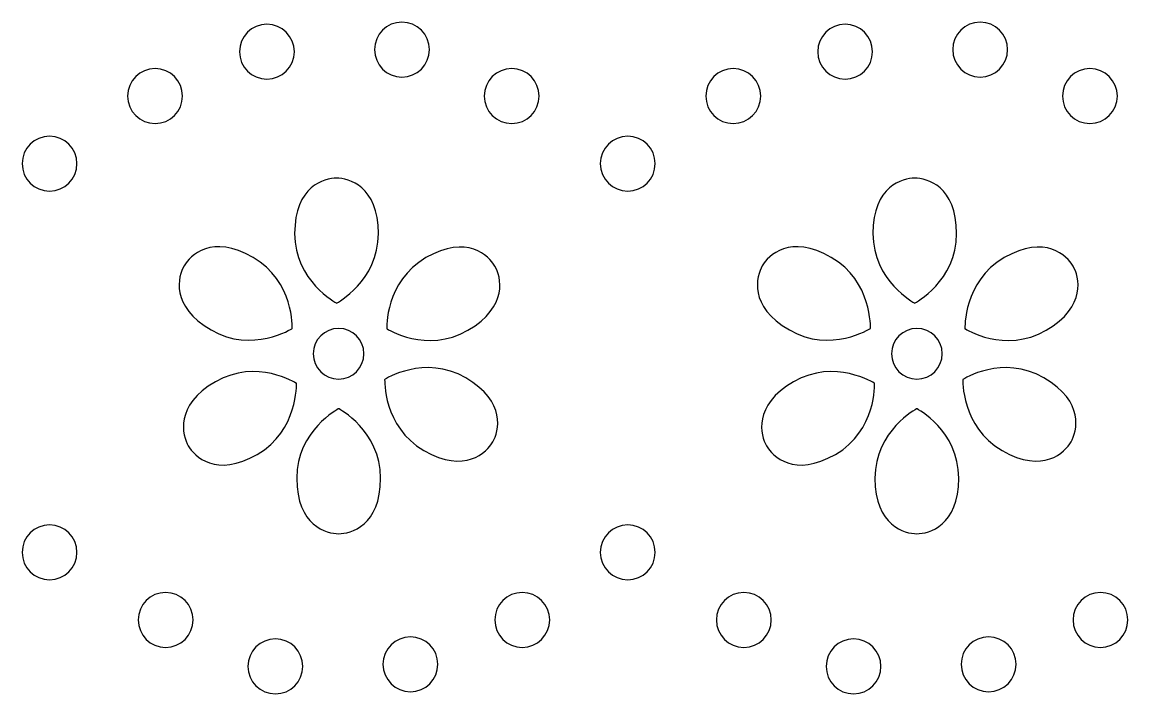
# Model space of a CAD drawing. Header units: centimetres. Extents: x -11.4 to 11.4, y -3 to 3.
# Drawn here: x -7.681 to -5.252, y -2.947 to -1.472 of the extents above; entities that cross this region are included whole.
import ezdxf

# ---------------------------------------------------------------- set-up
doc = ezdxf.new("R2010")
doc.units = ezdxf.units.CM
doc.header["$MEASUREMENT"] = 0
doc.layers.add('Layer 1', color=7, linetype='Continuous')

msp = doc.modelspace()

# ---------------------------------------------------------------- linework, layer by layer
at = {"layer": 'Layer 1'}
for points in [[(-7.14354, -1.47653), (-7.11028, -1.47653), (-7.08329, -1.50352), (-7.08329, -1.53683), (-7.08329, -1.53683), (-7.08329, -1.57009), (-7.11028, -1.5971), (-7.14354, -1.5971), (-7.14354, -1.5971), (-7.1768, -1.5971), (-7.20379, -1.57009), (-7.20379, -1.53683), (-7.20379, -1.53683), (-7.20378, -1.50352), (-7.1768, -1.47653), (-7.14354, -1.47653)], [(-6.90716, -1.5322), (-6.90716, -1.49889), (-6.88017, -1.4719), (-6.84689, -1.4719), (-6.84689, -1.4719), (-6.81361, -1.4719), (-6.78664, -1.49889), (-6.78664, -1.5322), (-6.78664, -1.5322), (-6.78664, -1.56548), (-6.81363, -1.59247), (-6.84689, -1.59247), (-6.84689, -1.59247), (-6.88017, -1.59247), (-6.90716, -1.56549), (-6.90716, -1.5322)], [(-5.87354, -1.47653), (-5.84026, -1.47653), (-5.81329, -1.50352), (-5.81329, -1.53683), (-5.81329, -1.53683), (-5.81329, -1.57009), (-5.84028, -1.5971), (-5.87354, -1.5971), (-5.87354, -1.5971), (-5.9068, -1.5971), (-5.93379, -1.57009), (-5.93379, -1.53683), (-5.93379, -1.53683), (-5.93378, -1.50352), (-5.90682, -1.47653), (-5.87354, -1.47653)], [(-5.63716, -1.5322), (-5.63716, -1.49889), (-5.61017, -1.4719), (-5.57689, -1.4719), (-5.57689, -1.4719), (-5.54361, -1.4719), (-5.51664, -1.49889), (-5.51664, -1.5322), (-5.51664, -1.5322), (-5.51664, -1.56548), (-5.5436, -1.59247), (-5.57689, -1.59247), (-5.57689, -1.59247), (-5.61017, -1.59247), (-5.63716, -1.56549), (-5.63716, -1.5322)], [(-7.44945, -1.6342), (-7.44945, -1.60094), (-7.42249, -1.57393), (-7.3892, -1.57393), (-7.3892, -1.57393), (-7.35591, -1.57393), (-7.32893, -1.60094), (-7.32893, -1.6342), (-7.32893, -1.6342), (-7.32893, -1.66751), (-7.35592, -1.6945), (-7.3892, -1.6945), (-7.3892, -1.6945), (-7.42248, -1.6945), (-7.44945, -1.66751), (-7.44945, -1.6342)], [(-6.60588, -1.57393), (-6.5726, -1.57393), (-6.54563, -1.60094), (-6.54563, -1.6342), (-6.54563, -1.6342), (-6.54563, -1.66751), (-6.57262, -1.6945), (-6.60588, -1.6945), (-6.60588, -1.6945), (-6.63914, -1.6945), (-6.66613, -1.66751), (-6.66613, -1.6342), (-6.66613, -1.6342), (-6.66612, -1.60094), (-6.63916, -1.57393), (-6.60588, -1.57393)], [(-6.17945, -1.6342), (-6.17945, -1.60094), (-6.15246, -1.57393), (-6.11923, -1.57393), (-6.11923, -1.57393), (-6.08595, -1.57393), (-6.05896, -1.60094), (-6.05896, -1.6342), (-6.05896, -1.6342), (-6.05896, -1.66751), (-6.08595, -1.6945), (-6.11923, -1.6945), (-6.11923, -1.6945), (-6.15246, -1.6945), (-6.17945, -1.66751), (-6.17945, -1.6342)], [(-5.33585, -1.57393), (-5.30259, -1.57393), (-5.2756, -1.60094), (-5.2756, -1.6342), (-5.2756, -1.6342), (-5.2756, -1.66751), (-5.30259, -1.6945), (-5.33585, -1.6945), (-5.33585, -1.6945), (-5.36913, -1.6945), (-5.39612, -1.66751), (-5.39612, -1.6342), (-5.39612, -1.6342), (-5.39615, -1.60094), (-5.36916, -1.57393), (-5.33585, -1.57393)], [(-7.62095, -1.8429), (-7.65423, -1.8429), (-7.68122, -1.81591), (-7.68122, -1.7826), (-7.68122, -1.7826), (-7.68122, -1.74932), (-7.65423, -1.72233), (-7.62095, -1.72233), (-7.62095, -1.72233), (-7.58767, -1.72233), (-7.5607, -1.74932), (-7.5607, -1.7826), (-7.5607, -1.7826), (-7.56068, -1.81591), (-7.58767, -1.8429), (-7.62095, -1.8429)], [(-6.35095, -1.8429), (-6.38423, -1.8429), (-6.4112, -1.81591), (-6.4112, -1.7826), (-6.4112, -1.7826), (-6.4112, -1.74932), (-6.38421, -1.72233), (-6.35095, -1.72233), (-6.35095, -1.72233), (-6.31769, -1.72233), (-6.2907, -1.74932), (-6.2907, -1.7826), (-6.2907, -1.7826), (-6.29071, -1.81591), (-6.31767, -1.8429), (-6.35095, -1.8429)], [(-6.99058, -1.81422), (-6.96444, -1.81422), (-6.89858, -1.83152), (-6.89858, -1.93606), (-6.89858, -1.93606), (-6.89858, -2.04062), (-6.99058, -2.0887), (-6.99058, -2.0887), (-6.99058, -2.0887), (-6.99058, -2.0887), (-7.08258, -2.04065), (-7.08258, -1.93606), (-7.08258, -1.93606), (-7.08258, -1.83153), (-7.0167, -1.81422), (-6.99058, -1.81422)], [(-5.72058, -1.81422), (-5.69447, -1.81422), (-5.62858, -1.83152), (-5.62858, -1.93606), (-5.62858, -1.93606), (-5.62858, -2.04062), (-5.72058, -2.0887), (-5.72058, -2.0887), (-5.72058, -2.0887), (-5.72058, -2.0887), (-5.81258, -2.04065), (-5.81258, -1.93606), (-5.81258, -1.93606), (-5.81255, -1.83153), (-5.74672, -1.81422), (-5.72058, -1.81422)], [(-7.17399, -1.98834), (-7.08353, -2.0406), (-7.08795, -2.14434), (-7.08795, -2.14434), (-7.08795, -2.14434), (-7.08795, -2.14434), (-7.1755, -2.20001), (-7.26599, -2.14775), (-7.26599, -2.14775), (-7.35648, -2.09547), (-7.33857, -2.02975), (-7.32549, -2.00707), (-7.32549, -2.00707), (-7.31242, -1.98448), (-7.26448, -1.93606), (-7.17399, -1.98834)], [(-6.64268, -2.00774), (-6.62964, -2.03034), (-6.61167, -2.09608), (-6.70218, -2.14837), (-6.70218, -2.14837), (-6.79267, -2.20063), (-6.88024, -2.14496), (-6.88024, -2.14496), (-6.88024, -2.14496), (-6.88024, -2.14496), (-6.88466, -2.04124), (-6.79417, -1.98896), (-6.79417, -1.98896), (-6.70367, -1.93667), (-6.65575, -1.98509), (-6.64268, -2.00774)], [(-5.90399, -1.98834), (-5.8135, -2.0406), (-5.81792, -2.14434), (-5.81792, -2.14434), (-5.81792, -2.14434), (-5.81792, -2.14434), (-5.9055, -2.20001), (-5.99598, -2.14775), (-5.99598, -2.14775), (-6.08647, -2.09547), (-6.06853, -2.02975), (-6.05546, -2.00707), (-6.05546, -2.00707), (-6.04242, -1.98448), (-5.99448, -1.93606), (-5.90399, -1.98834)], [(-5.37268, -2.00774), (-5.35961, -2.03034), (-5.3417, -2.09608), (-5.43218, -2.14837), (-5.43218, -2.14837), (-5.52267, -2.20063), (-5.61024, -2.14496), (-5.61024, -2.14496), (-5.61024, -2.14496), (-5.61024, -2.14496), (-5.61466, -2.04124), (-5.52417, -1.98896), (-5.52417, -1.98896), (-5.4337, -1.93667), (-5.38575, -1.98509), (-5.37268, -2.00774)], [(-6.93034, -2.19998), (-6.93034, -2.23072), (-6.95524, -2.25565), (-6.98596, -2.25565), (-6.98596, -2.25565), (-7.01668, -2.25565), (-7.04158, -2.23075), (-7.04158, -2.19998), (-7.04158, -2.19998), (-7.04158, -2.16921), (-7.01668, -2.14431), (-6.98596, -2.14431), (-6.98596, -2.14431), (-6.95523, -2.14434), (-6.93034, -2.16924), (-6.93034, -2.19998)], [(-5.66031, -2.19998), (-5.66031, -2.23072), (-5.68521, -2.25565), (-5.71595, -2.25565), (-5.71595, -2.25565), (-5.74667, -2.25565), (-5.77157, -2.23075), (-5.77157, -2.19998), (-5.77157, -2.19998), (-5.77157, -2.16921), (-5.74667, -2.14431), (-5.71595, -2.14431), (-5.71595, -2.14431), (-5.68523, -2.14434), (-5.66031, -2.16924), (-5.66031, -2.19998)], [(-7.31621, -2.40215), (-7.32925, -2.3795), (-7.34722, -2.31375), (-7.25671, -2.26147), (-7.25671, -2.26147), (-7.16622, -2.20921), (-7.07867, -2.26488), (-7.07867, -2.26488), (-7.07867, -2.26488), (-7.07867, -2.26488), (-7.07425, -2.36862), (-7.16471, -2.42088), (-7.16471, -2.42088), (-7.25522, -2.47319), (-7.30316, -2.42477), (-7.31621, -2.40215)], [(-6.79881, -2.41226), (-6.8893, -2.35998), (-6.88488, -2.25626), (-6.88488, -2.25626), (-6.88488, -2.25626), (-6.88488, -2.25626), (-6.7973, -2.20057), (-6.70682, -2.25287), (-6.70682, -2.25287), (-6.61633, -2.30515), (-6.63427, -2.37087), (-6.64734, -2.3935), (-6.64734, -2.3935), (-6.66038, -2.41612), (-6.7083, -2.46457), (-6.79881, -2.41226)], [(-6.04623, -2.40215), (-6.05927, -2.3795), (-6.07721, -2.31375), (-5.98673, -2.26147), (-5.98673, -2.26147), (-5.89624, -2.20921), (-5.80867, -2.26488), (-5.80867, -2.26488), (-5.80867, -2.26488), (-5.80867, -2.26488), (-5.80425, -2.36862), (-5.89474, -2.42088), (-5.89474, -2.42088), (-5.98522, -2.47319), (-6.03314, -2.42477), (-6.04623, -2.40215)], [(-5.52881, -2.41226), (-5.61932, -2.35998), (-5.61488, -2.25626), (-5.61488, -2.25626), (-5.61488, -2.25626), (-5.61488, -2.25626), (-5.5273, -2.20057), (-5.43682, -2.25287), (-5.43682, -2.25287), (-5.34633, -2.30515), (-5.36427, -2.37087), (-5.37732, -2.3935), (-5.37732, -2.3935), (-5.39038, -2.41612), (-5.43833, -2.46457), (-5.52881, -2.41226)], [(-6.98595, -2.59503), (-7.01206, -2.59503), (-7.07795, -2.5777), (-7.07795, -2.47316), (-7.07795, -2.47316), (-7.07795, -2.3686), (-6.98595, -2.32057), (-6.98595, -2.32057), (-6.98595, -2.32057), (-6.98595, -2.32057), (-6.89395, -2.36859), (-6.89395, -2.47316), (-6.89395, -2.47316), (-6.89396, -2.5777), (-6.95984, -2.59503), (-6.98595, -2.59503)], [(-5.71595, -2.59503), (-5.74206, -2.59503), (-5.80795, -2.5777), (-5.80795, -2.47316), (-5.80795, -2.47316), (-5.80795, -2.3686), (-5.71595, -2.32057), (-5.71595, -2.32057), (-5.71595, -2.32057), (-5.71595, -2.32057), (-5.62393, -2.36859), (-5.62393, -2.47316), (-5.62393, -2.47316), (-5.62393, -2.5777), (-5.68984, -2.59503), (-5.71595, -2.59503)], [(-7.62095, -2.69618), (-7.65423, -2.69618), (-7.68122, -2.66922), (-7.68122, -2.63591), (-7.68122, -2.63591), (-7.68122, -2.60263), (-7.65423, -2.57561), (-7.62095, -2.57561), (-7.62095, -2.57561), (-7.58767, -2.57561), (-7.5607, -2.60262), (-7.5607, -2.63591), (-7.5607, -2.63591), (-7.56068, -2.66922), (-7.58767, -2.69618), (-7.62095, -2.69618)], [(-6.35095, -2.69618), (-6.38423, -2.69618), (-6.4112, -2.66922), (-6.4112, -2.63591), (-6.4112, -2.63591), (-6.4112, -2.60263), (-6.38421, -2.57561), (-6.35095, -2.57561), (-6.35095, -2.57561), (-6.31769, -2.57561), (-6.2907, -2.60262), (-6.2907, -2.63591), (-6.2907, -2.63591), (-6.29071, -2.66922), (-6.31767, -2.69618), (-6.35095, -2.69618)], [(-7.36603, -2.84461), (-7.39929, -2.84461), (-7.42628, -2.81762), (-7.42628, -2.78434), (-7.42628, -2.78434), (-7.42628, -2.75103), (-7.39929, -2.72407), (-7.36603, -2.72407), (-7.36603, -2.72407), (-7.33275, -2.72407), (-7.30576, -2.75106), (-7.30576, -2.78434), (-7.30576, -2.78434), (-7.30575, -2.8176), (-7.33274, -2.84461), (-7.36603, -2.84461)], [(-6.58273, -2.84461), (-6.61596, -2.84461), (-6.64295, -2.81762), (-6.64295, -2.78434), (-6.64295, -2.78434), (-6.64295, -2.75103), (-6.61596, -2.72407), (-6.58273, -2.72407), (-6.58273, -2.72407), (-6.54945, -2.72407), (-6.52246, -2.75106), (-6.52246, -2.78434), (-6.52246, -2.78434), (-6.52246, -2.8176), (-6.54942, -2.84461), (-6.58273, -2.84461)], [(-6.09603, -2.84461), (-6.12929, -2.84461), (-6.15628, -2.81762), (-6.15628, -2.78434), (-6.15628, -2.78434), (-6.15628, -2.75103), (-6.12929, -2.72407), (-6.09603, -2.72407), (-6.09603, -2.72407), (-6.06275, -2.72407), (-6.03576, -2.75106), (-6.03576, -2.78434), (-6.03576, -2.78434), (-6.03575, -2.8176), (-6.06274, -2.84461), (-6.09603, -2.84461)], [(-5.3127, -2.84461), (-5.34598, -2.84461), (-5.37297, -2.81762), (-5.37297, -2.78434), (-5.37297, -2.78434), (-5.37297, -2.75103), (-5.34598, -2.72407), (-5.3127, -2.72407), (-5.3127, -2.72407), (-5.27944, -2.72407), (-5.25245, -2.75106), (-5.25245, -2.78434), (-5.25245, -2.78434), (-5.25246, -2.8176), (-5.27942, -2.84461), (-5.3127, -2.84461)], [(-7.12499, -2.94664), (-7.15827, -2.94664), (-7.18524, -2.91963), (-7.18524, -2.88634), (-7.18524, -2.88634), (-7.18524, -2.85305), (-7.15828, -2.82604), (-7.12499, -2.82604), (-7.12499, -2.82604), (-7.0917, -2.82604), (-7.06472, -2.85305), (-7.06472, -2.88634), (-7.06472, -2.88634), (-7.06472, -2.91963), (-7.09171, -2.94664), (-7.12499, -2.94664)], [(-6.82834, -2.94201), (-6.86162, -2.94201), (-6.88859, -2.915), (-6.88859, -2.88171), (-6.88859, -2.88171), (-6.88859, -2.84842), (-6.8616, -2.82144), (-6.82834, -2.82144), (-6.82834, -2.82144), (-6.79508, -2.82144), (-6.76809, -2.84843), (-6.76809, -2.88171), (-6.76809, -2.88171), (-6.76809, -2.91499), (-6.79511, -2.94201), (-6.82834, -2.94201)], [(-5.85499, -2.94664), (-5.88827, -2.94664), (-5.91524, -2.91963), (-5.91524, -2.88634), (-5.91524, -2.88634), (-5.91524, -2.85305), (-5.88825, -2.82604), (-5.85499, -2.82604), (-5.85499, -2.82604), (-5.82171, -2.82604), (-5.79474, -2.85305), (-5.79474, -2.88634), (-5.79474, -2.88634), (-5.79474, -2.91963), (-5.82171, -2.94664), (-5.85499, -2.94664)], [(-5.55837, -2.94201), (-5.59163, -2.94201), (-5.61862, -2.915), (-5.61862, -2.88171), (-5.61862, -2.88171), (-5.61862, -2.84842), (-5.59163, -2.82144), (-5.55837, -2.82144), (-5.55837, -2.82144), (-5.52509, -2.82144), (-5.49812, -2.84843), (-5.49812, -2.88171), (-5.49812, -2.88171), (-5.49812, -2.91499), (-5.52508, -2.94201), (-5.55837, -2.94201)]]:
    msp.add_open_spline(points, degree=3, knots=[0, 0, 0, 0, 0.2, 0.2, 0.2, 0.2, 0.4, 0.4, 0.4, 0.4, 0.6, 0.6, 0.6, 0.6, 1, 1, 1, 1], dxfattribs=at)

doc.saveas('drawing.dxf')
